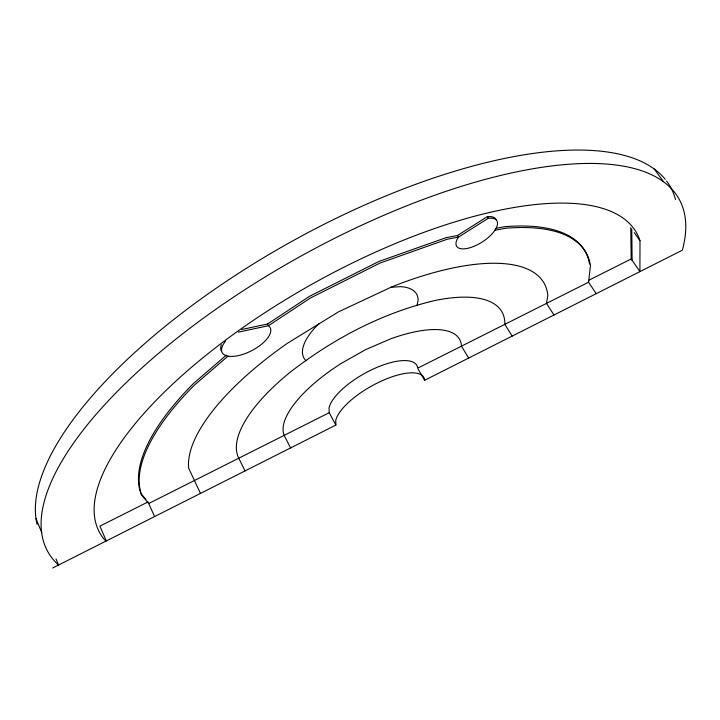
<?xml version="1.0" encoding="UTF-8"?>
<svg xmlns="http://www.w3.org/2000/svg" width="720" height="720" viewBox="0 0 720 720"><rect width="100%" height="100%" fill="white"/><g stroke="black" fill="none" stroke-linecap="round" stroke-linejoin="round"><path stroke-width="1.08" d="M634.293 232.632L639.99 240.75L639.927 271.611L631.179 258.966L630.783 227.619M55.998 558.864L58.536 565.047A361.566 134.595 -29.2 0 1 334.305 238.464A361.566 134.595 -29.2 0 1 682.335 250.209L424.593 380.295L424.665 379.665A50.193 18.162 -29.3 0 0 381.078 381.204A50.193 18.162 -29.3 0 0 335.745 420.363L335.871 425.07L52.641 568.017M596.241 293.661L588.582 282.213L590.463 265.428A253.332 95.373 -29.2 0 0 505.494 228.267L494.802 230.283M416.979 305.649L418.158 300.06A64.782 26.757 -29.6 0 0 400.59 286.659L390.888 287.289M319.059 323.811L316.35 326.268A64.782 26.757 -29.6 0 0 306.081 360.81M226.26 355.176L193.203 383.76A253.179 95.607 -29.2 0 0 140.94 493.551L145.872 499.437M227.979 356.148L194.04 385.461A253.332 95.373 -29.2 0 0 141.651 495.126L148.698 503.523L329.22 412.695L329.04 407.916A49.959 18.549 -29.2 0 1 374.022 368.676A49.959 18.549 -29.2 0 1 417.654 367.605L417.591 368.235L588.582 282.213M241.767 329.49L267.507 324.027L309.582 296.271L379.017 261.414L446.229 237.618L457.461 235.512L487.269 216.675A23.787 10.116 -32.5 0 1 496.143 219.771M457.461 235.512L458.469 237.114L456.903 239.76A23.805 10.089 -32.5 0 0 467.793 248.301A23.805 10.089 -32.5 0 0 494.037 231.507L496.422 227.664A23.805 10.089 -32.5 0 0 488.295 218.268L458.469 237.114L447.228 239.229L379.998 263.07L310.518 297.963L268.407 325.737A27.018 11.898 -27.3 0 1 244.539 353.817A27.018 11.898 -27.3 0 1 225.504 341.217M588.654 280.35L631.179 258.966M238.374 332.127L268.407 325.737L267.507 324.027M495.927 228.312L504.486 226.71A253.179 95.607 -29.2 0 1 589.527 264.042M654.201 168.957L663.147 181.251M553.977 314.991L546.48 303.39L547.821 295.578A201.591 75.492 -29.2 0 0 391.914 286.803L338.355 311.931L287.361 343.323A201.591 75.492 -29.2 0 0 188.667 468.198L200.466 493.416M487.269 216.675L488.295 218.268M512.163 336.096L504.819 324.351A150.579 56.16 -29.2 0 0 435.132 300.465C381.699 313.011 332.325 339.264 289.26 372.96A150.579 56.16 -29.2 0 0 238.761 458.208L245.043 470.916M468.648 358.056L461.475 346.158A100.098 37.224 -29.2 0 0 390.222 339.012L365.427 349.749L341.1 363.501A100.098 37.224 -29.2 0 0 284.121 435.384L290.592 447.93M418.131 369.162L424.593 380.295M329.22 412.695L335.871 425.07M154.602 516.564L147.987 501.966L99.909 526.14L106.308 540.936L104.76 539.982A307.476 113.562 -29.2 0 1 313.137 283.563A307.476 113.562 -29.2 0 1 639.99 240.75M36 518.598L41.787 532.71M631.764 229.023L632.115 260.316M37.071 524.358A359.793 137.412 -29.2 0 1 295.704 239.238A359.793 137.412 -29.2 0 1 665.199 179.271M666.576 181.035A359.793 137.412 -29.2 0 1 675.513 199.503M221.247 350.757A27 11.925 -27.3 0 1 221.391 344.718"/></g></svg>
